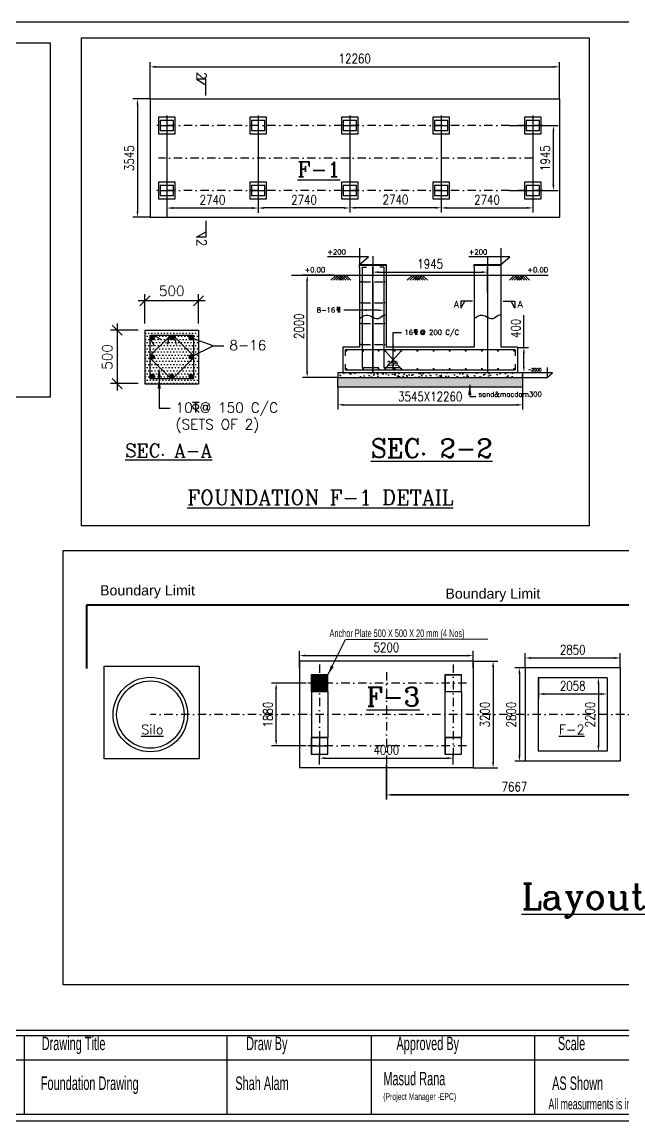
# Model space of a CAD drawing. Extents: x 669960 to 811714, y 144588 to 177507.
# Drawn here: x 713110 to 731109, y 144588 to 177507 of the extents above; entities that cross this region are included whole.
import ezdxf

# ---------------------------------------------------------------- set-up
doc = ezdxf.new("R2010")
doc.units = 0
doc.header["$LTSCALE"] = 500
doc.header["$MEASUREMENT"] = 0
doc.header["$PDMODE"] = 2
doc.linetypes.add('DASHDOT', pattern=[1, 0.5, -0.25, 0, -0.25])
doc.linetypes.add('HIDDEN', pattern=[0.375, 0.25, -0.125])
doc.layers.get('0').update_dxf_attribs({"linetype": 'CONTINUOUS'})
doc.layers.get('DEFPOINTS').update_dxf_attribs({"linetype": 'CONTINUOUS'})
for name, color, linetype in [('1', 1, 'CONTINUOUS'), ('D', 3, 'CONTINUOUS'), ('H', 5, 'HIDDEN'), ('L', 4, 'CONTINUOUS')]:
    doc.layers.add(name, color=color, linetype=linetype)
doc.layers.add('2粗实线', color=7, linetype='CONTINUOUS', lineweight=35)
doc.styles.add('AE', font='arial.ttf', dxfattribs={"height": 6})
doc.styles.add('COMPLEX', font='COMPLEX.shx', dxfattribs={"height": 500})
doc.styles.add('HOLTEC', font='bgothl.ttf', dxfattribs={"width": 0.8})
doc.styles.add('SIMPLEX', font='SIMPLEX.shx', dxfattribs={"height": 300})
doc.styles.add('TH_GBDIM', font='romans.shx', dxfattribs={"width": 0.8, "bigfont": 'gbcbig.shx'})
doc.dimstyles.get("Standard").update_dxf_attribs({"dimtxt": 0.18, "dimasz": 0.18, "dimexe": 0.18, "dimexo": 0.0625, "dimgap": 0.09, "dimtad": 0, "dimtih": 1, "dimtoh": 1, "dimdec": 4, "dimzin": 0, "dimdsep": 46, "dimtxsty": 'Standard', "dimcen": 0.09, "dimadec": 0, "dimazin": 0, "dimtfac": 1, "dimtdec": 4, "dimtofl": 0, "dimtmove": 0, "dimatfit": 3, "dimfxl": 1, "dimtolj": 1, "dimtzin": 0, "dimarcsym": 0})
doc.dimstyles.new('TH_GBDIM', dxfattribs={"dimscale": 70, "dimtxt": 4, "dimasz": 2.5, "dimexe": 2, "dimexo": 0, "dimgap": 1.5, "dimtad": 1, "dimdec": 0, "dimzin": 4, "dimdsep": 46, "dimtxsty": 'TH_GBDIM', "dimcen": 2.5, "dimclrd": 130, "dimclre": 130, "dimclrt": 2, "dimadec": 0, "dimazin": 0, "dimtfac": 0.714286, "dimtdec": 0, "dimtmove": 0, "dimatfit": 3, "dimfxl": 2, "dimtzin": 0, "dimlwd": -1, "dimlwe": -1, "dimarcsym": 0})

# ---------------------------------------------------------------- blocks, each defined once
blk = doc.blocks.new('*D79')
at = {"color": 130, "transparency": 16777216}
for p, q in [((721624, 157703), (720581, 157703)), ((720721, 155998), (720721, 157528)), ((721624, 155823), (720581, 155823))]:
    blk.add_line(p, q, dxfattribs=at)
for points in [[(720692, 157528), (720750, 157528), (720721, 157703)], [(720692, 155998), (720750, 155998), (720721, 155823)]]:
    blk.add_solid(points, dxfattribs=at)
at = {"layer": 'DEFPOINTS', "color": 0, "transparency": 16777216}
for p in [(720721, 157703), (721624, 157703), (721624, 155823)]:
    blk.add_point(p, dxfattribs=at)
at = {"color": 2, "transparency": 16777216, "insert": (720476, 156763), "char_height": 280, "attachment_point": 5, "rotation": 90, "style": 'TH_GBDIM'}
blk.add_mtext('{\\C1;1880}', dxfattribs=at)
blk = doc.blocks.new('*D80')
at = {"color": 130, "transparency": 16777216}
for p, q in [((722024, 155263), (722024, 155598)), ((722199, 155458), (725849, 155458)), ((726024, 155263), (726024, 155598))]:
    blk.add_line(p, q, dxfattribs=at)
for points in [[(722199, 155487), (722199, 155428), (722024, 155458)], [(725849, 155487), (725849, 155428), (726024, 155458)]]:
    blk.add_solid(points, dxfattribs=at)
at = {"layer": 'DEFPOINTS', "color": 0, "transparency": 16777216}
for p in [(726024, 155458), (722024, 155263), (726024, 155263)]:
    blk.add_point(p, dxfattribs=at)
at = {"color": 2, "transparency": 16777216, "insert": (724024, 155703), "char_height": 280, "attachment_point": 5, "style": 'TH_GBDIM'}
blk.add_mtext('{\\C1;4000}', dxfattribs=at)
blk = doc.blocks.new('*D81')
at = {"color": 130, "transparency": 16777216}
for p, q in [((721424, 158156), (721424, 158669)), ((721599, 158529), (726449, 158529)), ((726624, 158156), (726624, 158669))]:
    blk.add_line(p, q, dxfattribs=at)
for points in [[(721599, 158558), (721599, 158500), (721424, 158529)], [(726449, 158558), (726449, 158500), (726624, 158529)]]:
    blk.add_solid(points, dxfattribs=at)
at = {"layer": 'DEFPOINTS', "color": 0, "transparency": 16777216}
for p in [(726624, 158529), (721424, 158156), (726624, 158156)]:
    blk.add_point(p, dxfattribs=at)
at = {"color": 2, "transparency": 16777216, "insert": (724024, 158774), "char_height": 280, "attachment_point": 5, "style": 'TH_GBDIM'}
blk.add_mtext('{\\C1;5200}', dxfattribs=at)
blk = doc.blocks.new('*D82')
at = {"color": 130, "transparency": 16777216}
for p, q in [((726624, 158363), (727359, 158363)), ((727219, 158188), (727219, 155338)), ((726624, 155163), (727359, 155163))]:
    blk.add_line(p, q, dxfattribs=at)
for points in [[(727189, 158188), (727248, 158188), (727219, 158363)], [(727189, 155338), (727248, 155338), (727219, 155163)]]:
    blk.add_solid(points, dxfattribs=at)
at = {"layer": 'DEFPOINTS', "color": 0, "transparency": 16777216}
for p in [(726624, 158363), (726624, 155163), (727219, 155163)]:
    blk.add_point(p, dxfattribs=at)
at = {"color": 2, "transparency": 16777216, "insert": (726974, 156763), "char_height": 280, "attachment_point": 5, "rotation": 90, "style": 'TH_GBDIM'}
blk.add_mtext('{\\C1;3200}', dxfattribs=at)
blk = doc.blocks.new('*D83')
at = {"layer": '2粗实线', "color": 130, "transparency": 16777216}
for p, q in [((724024, 155263), (724024, 154217)), ((731691, 155263), (731691, 154217)), ((724199, 154357), (731516, 154357))]:
    blk.add_line(p, q, dxfattribs=at)
for points in [[(724199, 154387), (724199, 154328), (724024, 154357)], [(731516, 154387), (731516, 154328), (731691, 154357)]]:
    blk.add_solid(points, dxfattribs=at)
at = {"layer": 'DEFPOINTS', "color": 0, "transparency": 16777216}
for p in [(724024, 155263), (731691, 155263), (731691, 154357)]:
    blk.add_point(p, dxfattribs=at)
at = {"layer": '2粗实线', "color": 2, "transparency": 16777216, "insert": (727857, 154602), "char_height": 280, "attachment_point": 5, "style": 'TH_GBDIM'}
blk.add_mtext('{\\C1;7667}', dxfattribs=at)
blk = doc.blocks.new('TOR3')
at = {"layer": 'D', "color": 7}
for p, q in [((98, -17), (-102, -17)), ((-4, -317), (-4, -17)), ((97, -317), (-4, -226))]:
    blk.add_line(p, q, dxfattribs=at)
blk.add_circle((-4, -141), 85, dxfattribs=at)
blk = doc.blocks.new('*D97')
at = {"color": 130, "transparency": 16777216}
for p, q in [((723618, 170491), (723618, 169874)), ((727053, 170491), (727053, 169874)), ((723793, 170014), (726878, 170014))]:
    blk.add_line(p, q, dxfattribs=at)
for points in [[(723793, 170044), (723793, 169985), (723618, 170014)], [(726878, 170044), (726878, 169985), (727053, 170014)]]:
    blk.add_solid(points, dxfattribs=at)
at = {"layer": 'DEFPOINTS', "color": 0, "transparency": 16777216}
for p in [(723618, 170491), (727053, 170491), (727053, 170014)]:
    blk.add_point(p, dxfattribs=at)
at = {"color": 2, "transparency": 16777216, "insert": (725335, 170259), "char_height": 280, "attachment_point": 5, "style": 'TH_GBDIM'}
blk.add_mtext('{\\C1;1945}', dxfattribs=at)
blk = doc.blocks.new('*D98')
at = {"color": 130, "transparency": 16777216}
for p, q in [((722569, 166568), (722569, 165900)), ((728103, 166568), (728103, 165900)), ((722744, 166040), (727928, 166040))]:
    blk.add_line(p, q, dxfattribs=at)
for points in [[(722744, 166069), (722744, 166011), (722569, 166040)], [(727928, 166069), (727928, 166011), (728103, 166040)]]:
    blk.add_solid(points, dxfattribs=at)
at = {"layer": 'DEFPOINTS', "color": 0, "transparency": 16777216}
for p in [(722569, 166568), (728103, 166568), (728103, 166040)]:
    blk.add_point(p, dxfattribs=at)
at = {"color": 2, "transparency": 16777216, "insert": (725336, 166285), "char_height": 280, "attachment_point": 5, "style": 'TH_GBDIM'}
blk.add_mtext('{\\C1;3545X12260}', dxfattribs=at)
blk = doc.blocks.new('*D99')
at = {"layer": 'D', "color": 0, "lineweight": -2, "transparency": 16777216}
for p, q in [((716644, 169002), (716944, 169302)), ((716794, 168474), (716794, 169352)), ((718244, 169002), (718544, 169302)), ((718394, 168474), (718394, 169352)), ((718594, 169152), (716594, 169152))]:
    blk.add_line(p, q, dxfattribs=at)
at = {"layer": 'DEFPOINTS', "color": 0, "transparency": 16777216}
for p in [(716794, 169152), (716794, 168274), (718394, 168274)]:
    blk.add_point(p, dxfattribs=at)
at = {"layer": 'D', "color": 0, "transparency": 16777216, "insert": (717594, 169452), "char_height": 300, "attachment_point": 5, "style": 'SIMPLEX'}
blk.add_mtext('\\A1;500', dxfattribs=at)
blk = doc.blocks.new('*D100')
at = {"layer": 'D', "color": 0, "lineweight": -2, "transparency": 16777216}
for p, q in [((716594, 168274), (715763, 168274)), ((716113, 168124), (715813, 168424)), ((715963, 168474), (715963, 166474)), ((716594, 166674), (715763, 166674)), ((716113, 166524), (715813, 166824))]:
    blk.add_line(p, q, dxfattribs=at)
at = {"layer": 'DEFPOINTS', "color": 0, "transparency": 16777216}
for p in [(716794, 168274), (715963, 166674), (716794, 166674)]:
    blk.add_point(p, dxfattribs=at)
at = {"layer": 'D', "color": 0, "transparency": 16777216, "insert": (715663, 167474), "char_height": 300, "attachment_point": 5, "rotation": 90, "style": 'SIMPLEX'}
blk.add_mtext('\\A1;500', dxfattribs=at)
blk = doc.blocks.new('*D101')
at = {"color": 130, "transparency": 16777216}
for p, q in [((722435, 169924), (721511, 169924)), ((721651, 167037), (721651, 169749)), ((722568, 166862), (721511, 166862))]:
    blk.add_line(p, q, dxfattribs=at)
for points in [[(721622, 169749), (721680, 169749), (721651, 169924)], [(721622, 167037), (721680, 167037), (721651, 166862)]]:
    blk.add_solid(points, dxfattribs=at)
at = {"layer": 'DEFPOINTS', "color": 0, "transparency": 16777216}
for p in [(721651, 169924), (722435, 169924), (722568, 166862)]:
    blk.add_point(p, dxfattribs=at)
at = {"color": 2, "transparency": 16777216, "insert": (721406, 168393), "char_height": 280, "attachment_point": 5, "rotation": 90, "style": 'TH_GBDIM'}
blk.add_mtext('{\\C1;2000}', dxfattribs=at)
blk = doc.blocks.new('*D96')
at = {"color": 130, "transparency": 16777216}
for p, q in [((728140, 167762), (728140, 168723)), ((727953, 167762), (728280, 167762)), ((728140, 167187), (728140, 167587)), ((727953, 167012), (728280, 167012))]:
    blk.add_line(p, q, dxfattribs=at)
for points in [[(728111, 167587), (728170, 167587), (728140, 167762)], [(728111, 167187), (728170, 167187), (728140, 167012)]]:
    blk.add_solid(points, dxfattribs=at)
at = {"layer": 'DEFPOINTS', "color": 0, "transparency": 16777216}
for p in [(727953, 167762), (728140, 167762), (727953, 167012)]:
    blk.add_point(p, dxfattribs=at)
at = {"color": 2, "transparency": 16777216, "insert": (727895, 168330), "char_height": 280, "attachment_point": 5, "rotation": 90, "style": 'TH_GBDIM'}
blk.add_mtext('{\\C1;400}', dxfattribs=at)
blk = doc.blocks.new('*D102')
at = {"color": 130, "transparency": 16777216}
for p, q in [((727695, 174402), (729165, 174402)), ((729025, 172632), (729025, 174227)), ((727695, 172457), (729165, 172457))]:
    blk.add_line(p, q, dxfattribs=at)
for points in [[(728996, 174227), (729054, 174227), (729025, 174402)], [(728996, 172632), (729054, 172632), (729025, 172457)]]:
    blk.add_solid(points, dxfattribs=at)
at = {"layer": 'DEFPOINTS', "color": 0, "transparency": 16777216}
for p in [(727695, 174402), (729025, 174402), (727695, 172457)]:
    blk.add_point(p, dxfattribs=at)
at = {"color": 2, "transparency": 16777216, "insert": (728780, 173429), "char_height": 280, "attachment_point": 5, "rotation": 90, "style": 'TH_GBDIM'}
blk.add_mtext('{\\C1;1945}', dxfattribs=at)
blk = doc.blocks.new('*D103')
at = {"color": 130, "transparency": 16777216}
for p, q in [((725666, 172157), (725666, 171798)), ((725841, 171938), (728231, 171938)), ((728406, 172157), (728406, 171798))]:
    blk.add_line(p, q, dxfattribs=at)
for points in [[(725841, 171967), (725841, 171909), (725666, 171938)], [(728231, 171967), (728231, 171909), (728406, 171938)]]:
    blk.add_solid(points, dxfattribs=at)
at = {"layer": 'DEFPOINTS', "color": 0, "transparency": 16777216}
for p in [(725666, 172157), (728406, 172157), (728406, 171938)]:
    blk.add_point(p, dxfattribs=at)
at = {"color": 2, "transparency": 16777216, "insert": (727036, 172183), "char_height": 280, "attachment_point": 5, "style": 'TH_GBDIM'}
blk.add_mtext('{\\C1;2740}', dxfattribs=at)
blk = doc.blocks.new('*D104')
at = {"color": 130, "transparency": 16777216}
for p, q in [((722926, 172157), (722926, 171802)), ((725491, 171942), (723101, 171942)), ((725666, 172157), (725666, 171802))]:
    blk.add_line(p, q, dxfattribs=at)
for points in [[(723101, 171971), (723101, 171912), (722926, 171942)], [(725491, 171971), (725491, 171912), (725666, 171942)]]:
    blk.add_solid(points, dxfattribs=at)
at = {"layer": 'DEFPOINTS', "color": 0, "transparency": 16777216}
for p in [(722926, 172157), (722926, 171942), (725666, 172157)]:
    blk.add_point(p, dxfattribs=at)
at = {"color": 2, "transparency": 16777216, "insert": (724296, 172187), "char_height": 280, "attachment_point": 5, "style": 'TH_GBDIM'}
blk.add_mtext('{\\C1;2740}', dxfattribs=at)
blk = doc.blocks.new('*D105')
at = {"color": 130, "transparency": 16777216}
for p, q in [((720186, 172157), (720186, 171796)), ((722751, 171936), (720361, 171936)), ((722926, 172157), (722926, 171796))]:
    blk.add_line(p, q, dxfattribs=at)
for points in [[(720361, 171965), (720361, 171907), (720186, 171936)], [(722751, 171965), (722751, 171907), (722926, 171936)]]:
    blk.add_solid(points, dxfattribs=at)
at = {"layer": 'DEFPOINTS', "color": 0, "transparency": 16777216}
for p in [(720186, 172157), (720186, 171936), (722926, 172157)]:
    blk.add_point(p, dxfattribs=at)
at = {"color": 2, "transparency": 16777216, "insert": (721556, 172181), "char_height": 280, "attachment_point": 5, "style": 'TH_GBDIM'}
blk.add_mtext('{\\C1;2740}', dxfattribs=at)
blk = doc.blocks.new('*D106')
at = {"color": 130, "transparency": 16777216}
for p, q in [((717446, 172082), (717446, 171795)), ((720011, 171935), (717621, 171935)), ((720186, 172157), (720186, 171795))]:
    blk.add_line(p, q, dxfattribs=at)
for points in [[(717621, 171964), (717621, 171905), (717446, 171935)], [(720011, 171964), (720011, 171905), (720186, 171935)]]:
    blk.add_solid(points, dxfattribs=at)
at = {"layer": 'DEFPOINTS', "color": 0, "transparency": 16777216}
for p in [(717446, 172082), (717446, 171935), (720186, 172157)]:
    blk.add_point(p, dxfattribs=at)
at = {"color": 2, "transparency": 16777216, "insert": (718816, 172180), "char_height": 280, "attachment_point": 5, "style": 'TH_GBDIM'}
blk.add_mtext('{\\C1;2740}', dxfattribs=at)
blk = doc.blocks.new('*D107')
at = {"color": 130, "transparency": 16777216}
for p, q in [((716946, 175202), (716429, 175202)), ((716569, 175027), (716569, 171832)), ((716946, 171657), (716429, 171657))]:
    blk.add_line(p, q, dxfattribs=at)
for points in [[(716540, 175027), (716598, 175027), (716569, 175202)], [(716540, 171832), (716598, 171832), (716569, 171657)]]:
    blk.add_solid(points, dxfattribs=at)
at = {"layer": 'DEFPOINTS', "color": 0, "transparency": 16777216}
for p in [(716946, 175202), (716569, 171657), (716946, 171657)]:
    blk.add_point(p, dxfattribs=at)
at = {"color": 2, "transparency": 16777216, "insert": (716324, 173429), "char_height": 280, "attachment_point": 5, "rotation": 90, "style": 'TH_GBDIM'}
blk.add_mtext('{\\C1;3545}', dxfattribs=at)
blk = doc.blocks.new('*D108')
at = {"color": 130, "transparency": 16777216}
for p, q in [((716946, 175202), (716946, 176304)), ((717121, 176164), (729031, 176164)), ((729206, 175202), (729206, 176304))]:
    blk.add_line(p, q, dxfattribs=at)
for points in [[(717121, 176193), (717121, 176135), (716946, 176164)], [(729031, 176193), (729031, 176135), (729206, 176164)]]:
    blk.add_solid(points, dxfattribs=at)
at = {"layer": 'DEFPOINTS', "color": 0, "transparency": 16777216}
for p in [(729206, 176164), (716946, 175202), (729206, 175202)]:
    blk.add_point(p, dxfattribs=at)
at = {"color": 2, "transparency": 16777216, "insert": (723076, 176409), "char_height": 280, "attachment_point": 5, "style": 'TH_GBDIM'}
blk.add_mtext('{\\C1;12260}', dxfattribs=at)
blk = doc.blocks.new('*D109')
at = {"color": 130, "transparency": 16777216}
for p, q in [((728177, 158163), (728177, 158598)), ((728352, 158458), (730852, 158458)), ((731027, 158163), (731027, 158598))]:
    blk.add_line(p, q, dxfattribs=at)
for points in [[(728352, 158487), (728352, 158428), (728177, 158458)], [(730852, 158487), (730852, 158428), (731027, 158458)]]:
    blk.add_solid(points, dxfattribs=at)
at = {"layer": 'DEFPOINTS', "color": 0, "transparency": 16777216}
for p in [(731027, 158458), (728177, 158163), (731027, 158163)]:
    blk.add_point(p, dxfattribs=at)
at = {"color": 2, "transparency": 16777216, "insert": (729602, 158703), "char_height": 280, "attachment_point": 5, "style": 'TH_GBDIM'}
blk.add_mtext('{\\C1;2850}', dxfattribs=at)
blk = doc.blocks.new('*D110')
at = {"color": 130, "transparency": 16777216}
for p, q in [((728177, 158163), (727866, 158163)), ((728006, 157988), (728006, 155538)), ((728177, 155363), (727866, 155363))]:
    blk.add_line(p, q, dxfattribs=at)
for points in [[(727976, 157988), (728035, 157988), (728006, 158163)], [(727976, 155538), (728035, 155538), (728006, 155363)]]:
    blk.add_solid(points, dxfattribs=at)
at = {"layer": 'DEFPOINTS', "color": 0, "transparency": 16777216}
for p in [(728177, 158163), (728006, 155363), (728177, 155363)]:
    blk.add_point(p, dxfattribs=at)
at = {"color": 2, "transparency": 16777216, "insert": (727761, 156763), "char_height": 280, "attachment_point": 5, "rotation": 90, "style": 'TH_GBDIM'}
blk.add_mtext('{\\C1;2800}', dxfattribs=at)
blk = doc.blocks.new('*D112')
at = {"color": 130, "transparency": 16777216}
for p, q in [((728573, 157863), (728573, 157239)), ((730631, 157863), (730631, 157239)), ((728748, 157379), (730456, 157379))]:
    blk.add_line(p, q, dxfattribs=at)
for points in [[(728748, 157408), (728748, 157350), (728573, 157379)], [(730456, 157408), (730456, 157350), (730631, 157379)]]:
    blk.add_solid(points, dxfattribs=at)
at = {"layer": 'DEFPOINTS', "color": 0, "transparency": 16777216}
for p in [(728573, 157863), (730631, 157863), (730631, 157379)]:
    blk.add_point(p, dxfattribs=at)
at = {"color": 2, "transparency": 16777216, "insert": (729602, 157624), "char_height": 280, "attachment_point": 5, "style": 'TH_GBDIM'}
blk.add_mtext('{\\C1;2058}', dxfattribs=at)
blk = doc.blocks.new('*D113')
at = {"color": 130, "transparency": 16777216}
for p, q in [((730631, 157863), (730232, 157863)), ((730372, 157688), (730372, 155838)), ((730631, 155663), (730232, 155663))]:
    blk.add_line(p, q, dxfattribs=at)
for points in [[(730342, 157688), (730401, 157688), (730372, 157863)], [(730342, 155838), (730401, 155838), (730372, 155663)]]:
    blk.add_solid(points, dxfattribs=at)
at = {"layer": 'DEFPOINTS', "color": 0, "transparency": 16777216}
for p in [(730631, 157863), (730372, 155663), (730631, 155663)]:
    blk.add_point(p, dxfattribs=at)
at = {"color": 2, "transparency": 16777216, "insert": (730127, 156763), "char_height": 280, "attachment_point": 5, "rotation": 90, "style": 'TH_GBDIM'}
blk.add_mtext('{\\C1;2200}', dxfattribs=at)

msp = doc.modelspace()

# ---------------------------------------------------------------- hatches: boundary and pattern name
h = msp.add_hatch()
h.set_pattern_fill('ANSI31', color=256, scale=10)
h.set_pattern_definition([(45, (740836.9073, 170417.2483), (-0.88388348, 0.88388348), [])])
h.paths.add_polyline_path([(741315.56, 170433.17), (740515.56, 170433.17), (740515.56, 170413.17), (741315.56, 170413.17)])
h.paths.add_polyline_path([(745515.56, 170433.17), (744715.56, 170433.17), (744715.56, 170413.17), (745515.56, 170413.17)])
h.paths.add_polyline_path([(727452.7, 170239.07), (726652.7, 170239.07), (726652.7, 170219.07), (727452.7, 170219.07)])
h.paths.add_polyline_path([(724017.73, 170239.07), (723217.73, 170239.07), (723217.73, 170219.07), (724017.73, 170219.07)])
h = msp.add_hatch()
h.set_pattern_fill('AR-SAND', color=256, scale=25)
h.set_pattern_definition([(37.5, (575836.983, 121508.057), (-1.574834, 48.170594), [0, -38, 0, -42.5, 0, -40.625]), (7.5, (575836.98, 121508.06), (44.244418, 70.553652), [0, -20.5, 0, -34.25, 0, -13.125]), (327.5, (575806.233, 121508.057), (77.853547, 0.141476), [0, -12.5, 0, -45, 0, -58.75]), (317.5, (575806.23, 121508.06), (75.153165, 21.94189), [0, -6.25, 0, -29.5, 0, -33.75])])
h.paths.add_polyline_path([(728102.7, 166862.48), (722567.73, 166862.48), (722568.67, 166567.71), (728102.7, 166567.71)])
h = msp.add_hatch()
h.set_pattern_fill('ANSI31', color=256)
h.set_pattern_definition([(45, (0, 0), (-0.088388347648, 0.088388347648), [])])
h.paths.add_polyline_path([(722023.86, 157947.55), (721778.86, 157947.55), (721778.86, 157702.55), (722023.86, 157702.55)])
h.paths.add_polyline_path([(722268.86, 157947.55), (722023.86, 157947.55), (722023.86, 157702.55), (722268.86, 157702.55)])
h.paths.add_polyline_path([(722268.86, 157702.55), (722023.86, 157702.55), (722023.86, 157457.55), (722268.86, 157457.55)])
h.paths.add_polyline_path([(722023.86, 157702.55), (721778.86, 157702.55), (721778.86, 157457.55), (722023.86, 157457.55)])
at = {"layer": 'D'}
h = msp.add_hatch(dxfattribs=at)
h.set_pattern_fill('DOTS', color=256, scale=1500, style=0)
h.paths.add_polyline_path([(718243.74, 167442.88), (718243.74, 167504.58), (718239.04, 167509.28), (718202.21, 167490.65, -0.11757177), (718206.24, 167473.73, -1), (718131.24, 167473.73, -0.78959424), (718202.21, 167490.65), (718239.04, 167509.28), (717624.59, 168123.73), (717562.89, 168123.73), (716943.74, 167504.58), (716943.74, 167442.88), (717562.89, 166823.73), (717624.59, 166823.73)], flags=17)
h.paths.add_polyline_path([(718239.04, 167509.28), (718243.74, 167511.65), (718243.74, 168021.88), (718204.05, 168036.09, -0.84135343), (718131.24, 168048.73, -1), (718206.24, 168048.73, -0.08615759), (718204.05, 168036.09), (718243.74, 168021.88), (718243.74, 168123.73), (717624.59, 168123.73)], flags=17)
h.paths.add_polyline_path([(717562.89, 168123.73), (716943.74, 168123.73), (716943.74, 167504.58)], flags=17)
h.paths.add_polyline_path([(716943.74, 167442.88), (716943.74, 166823.73), (717562.89, 166823.73)], flags=16)
h.paths.add_polyline_path([(718243.74, 166823.73), (718243.74, 167442.88), (717624.59, 166823.73)], flags=17)
h.paths.add_polyline_path([(718393.74, 167587.5), (718243.74, 167511.65), (718243.74, 166823.73), (717217.92, 166823.73), (717217.92, 166673.73), (718393.74, 166673.73)])
h.paths.add_polyline_path([(718393.74, 167968.18), (718243.74, 168021.88), (718243.74, 167511.65), (718393.74, 167587.5)], flags=16)
h.paths.add_polyline_path([(718393.74, 168273.73), (716793.74, 168273.73), (716793.74, 166673.73), (717217.92, 166673.73), (717217.92, 166823.73), (716943.74, 166823.73), (716943.74, 168123.73), (718243.74, 168123.73), (718243.74, 168021.88), (718393.74, 167968.18)])
h = msp.add_hatch(dxfattribs=at)
h.set_pattern_fill('AR-CONC', color=256, scale=25, style=0)
h.set_pattern_definition([(50, (661847.2, 147594.9), (358.6301, -31.3761), [37.5, -412.5]), (355, (661847.2, 147594.9), (-69.3757, 376.096), [30, -330]), (100.4514, (661877.08, 147592.28), (289.2547, 344.7198), [31.87, -350.571]), (46.1842, (661847.2, 147694.9), (533.6205, -82.7595), [56.25, -618.75]), (96.6356, (661891.66, 147688), (467.3314, 487.059), [47.805, -525.8565]), (351.1842, (661847.2, 147694.9), (467.331, 487.0593), [45, -495]), (21, (661897.2, 147669.9), (298.4535, -201.3094), [37.5, -412.5]), (326, (661897.2, 147669.9), (121.6577, 362.575), [30, -330]), (71.4514, (661922.06, 147653.12), (420.1113, 161.2652), [31.87, -350.571]), (37.5, (661847.2, 147594.89), (6.07993, 166.44693), [0, -326, 0, -335, 0, -331.25]), (7.5, (661847.2, 147594.9), (131.53477, 197.20586), [0, -191, 0, -318.5, 0, -126.25]), (327.5, (661735.7, 147594.89), (266.91122, -11.27744), [0, -125, 0, -390, 0, -517.5]), (317.5, (661685.7, 147594.9), (291.5931, 50.0525), [0, -162.5, 0, -259, 0, -367.5])])
h.paths.add_polyline_path([(728102.7, 167012.48), (722567.73, 167012.48), (722567.73, 166862.48), (728102.7, 166862.48)])

# ---------------------------------------------------------------- linework, layer by layer
at = {"color": 1, "lineweight": 30}
for p, q in [((716945.55, 175202.17), (729205.55, 175202.17)), ((729205.55, 175202.17), (729205.55, 171656.72))]:
    msp.add_line(p, q, dxfattribs=at)
for p, q in [((716945.55, 175202.17), (716945.55, 171656.72)), ((717445.55, 174702.17), (717445.55, 171656.72)), ((717445.55, 174552.17), (717445.55, 174252.17)), ((720185.55, 174702.17), (720185.55, 172156.72)), ((720185.55, 174552.17), (720185.55, 174252.17)), ((722925.55, 174702.17), (722925.55, 172156.72)), ((722925.55, 174552.17), (722925.55, 174252.17)), ((725665.55, 174702.17), (725665.55, 172156.72)), ((725665.55, 174552.17), (725665.55, 174252.17)), ((728405.55, 174702.17), (728405.55, 172156.72)), ((728405.55, 174552.17), (728405.55, 174252.17)), ((717245.55, 174402.17), (717645.55, 174402.17)), ((722725.55, 174402.17), (723125.55, 174402.17)), ((725465.55, 174402.17), (725865.55, 174402.17)), ((728205.55, 174402.17), (728605.55, 174402.17)), ((717445.55, 172606.72), (717445.55, 172306.72)), ((720185.55, 172606.72), (720185.55, 172306.72)), ((722925.55, 172606.72), (722925.55, 172306.72)), ((725665.55, 172606.72), (725665.55, 172306.72)), ((717245.55, 172456.72), (717645.55, 172456.72)), ((719985.55, 172456.72), (720385.55, 172456.72)), ((722725.55, 172456.72), (723125.55, 172456.72)), ((725465.55, 172456.72), (725865.55, 172456.72)), ((716945.55, 171656.72), (729205.55, 171656.72)), ((723217.73, 170162.48), (723217.73, 170239.07)), ((723217.73, 170239.07), (724017.73, 170239.07)), ((723217.73, 170219.07), (724017.73, 170219.07)), ((724017.73, 170239.07), (724017.73, 170162.48)), ((726652.7, 170162.48), (726652.7, 170239.07)), ((726652.7, 170239.07), (727452.7, 170239.07)), ((726652.7, 170219.07), (727452.7, 170219.07)), ((727452.7, 170239.07), (727452.7, 170162.48)), ((721181.28, 169924.19), (724017.73, 169924.19)), ((722362.53, 169771.51), (722515.21, 169924.19)), ((722437.53, 169771.51), (722590.21, 169924.19)), ((722662.53, 169771.51), (722509.84, 169924.19)), ((722512.53, 169771.51), (722665.21, 169924.19)), ((722737.53, 169771.51), (722584.84, 169924.19)), ((722587.53, 169771.51), (722740.21, 169924.19)), ((722812.53, 169771.51), (722659.84, 169924.19)), ((722662.53, 169771.51), (722815.21, 169924.19)), ((722887.53, 169771.51), (722734.84, 169924.19)), ((722962.53, 169771.51), (722809.84, 169924.19)), ((723217.73, 170162.48), (723217.73, 167762.48)), ((723617.73, 167012.48), (723617.73, 170162.48)), ((724017.73, 170162.48), (724017.73, 167762.48)), ((724017.73, 169924.19), (727452.7, 169924.19)), ((724650.02, 169771.51), (724802.7, 169924.19)), ((724725.02, 169771.51), (724877.7, 169924.19)), ((724950.02, 169771.51), (724797.34, 169924.19)), ((724800.02, 169771.51), (724952.7, 169924.19)), ((725025.02, 169771.51), (724872.34, 169924.19)), ((724875.02, 169771.51), (725027.7, 169924.19)), ((725100.02, 169771.51), (724947.34, 169924.19)), ((724950.02, 169771.51), (725102.7, 169924.19)), ((725175.02, 169771.51), (725022.34, 169924.19)), ((725250.02, 169771.51), (725097.34, 169924.19)), ((726652.7, 170162.48), (726652.7, 167762.48)), ((727052.7, 169400.66), (727052.7, 170162.48)), ((727052.7, 170162.48), (727052.7, 167012.48)), ((727452.7, 170162.48), (727452.7, 167762.48)), ((727452.7, 169924.19), (728865.01, 169924.19)), ((727707.91, 169771.51), (727860.59, 169924.19)), ((727782.91, 169771.51), (727935.59, 169924.19)), ((728007.91, 169771.51), (727855.22, 169924.19)), ((727857.91, 169771.51), (728010.59, 169924.19)), ((728082.91, 169771.51), (727930.22, 169924.19)), ((727932.91, 169771.51), (728085.59, 169924.19)), ((728157.91, 169771.51), (728005.22, 169924.19)), ((728007.91, 169771.51), (728160.59, 169924.19)), ((728232.91, 169771.51), (728080.22, 169924.19)), ((728307.91, 169771.51), (728155.22, 169924.19)), ((723617.73, 169724.74), (723617.73, 167012.48)), ((716793.74, 168273.73), (716793.74, 166673.73)), ((716793.74, 168273.73), (718393.74, 168273.73)), ((718393.74, 168273.73), (718393.74, 166673.73)), ((723217.73, 167762.48), (722717.73, 167762.48)), ((722717.73, 167762.48), (722717.73, 167012.48)), ((726652.7, 167762.48), (724017.73, 167762.48)), ((727952.7, 167762.48), (727452.7, 167762.48)), ((727952.7, 167762.48), (727952.7, 167012.48)), ((722567.73, 167012.48), (728102.7, 167012.48)), ((722567.73, 167012.48), (722567.73, 166862.48)), ((728102.7, 167012.48), (728102.7, 166862.48)), ((716793.74, 166673.73), (718393.74, 166673.73)), ((722567.73, 166862.48), (728102.7, 166862.48)), ((728102.7, 166862.48), (728845.63, 166862.48)), ((721423.86, 158362.55), (721423.86, 155162.55)), ((726623.86, 158362.55), (721423.86, 158362.55)), ((726623.86, 158362.55), (726623.86, 155162.55)), ((731026.86, 158162.55), (728176.86, 158162.55)), ((728176.86, 158162.55), (728176.86, 155362.55)), ((731026.86, 158162.55), (731026.86, 155362.55)), ((728572.86, 157862.55), (728572.86, 155662.55)), ((730630.86, 157862.55), (728572.86, 157862.55)), ((730630.86, 157862.55), (730630.86, 155662.55)), ((722023.86, 156072.55), (722023.86, 155572.55)), ((721773.86, 155822.55), (722273.86, 155822.55)), ((730630.86, 155662.55), (728572.86, 155662.55)), ((726623.86, 155162.55), (721423.86, 155162.55)), ((731026.86, 155362.55), (728176.86, 155362.55)), ((693952.6, 147310.76), (748762.46, 147310.76)), ((693952.6, 147151.97), (748762.46, 147151.97)), ((713171.37, 147151.97), (713171.37, 144795.49)), ((719241.04, 147151.97), (719241.04, 144795.49)), ((723571.67, 147151.97), (723571.67, 144795.49)), ((728463.15, 147151.97), (728463.15, 144795.49)), ((693952.6, 146424.75), (748762.46, 146424.75)), ((693952.6, 144795.49), (748762.46, 144795.49))]:
    msp.add_line(p, q)
at = {"linetype": 'DASHDOT'}
for p, q in [((728705.55, 174402.17), (717145.55, 174402.17)), ((728405.55, 173429.45), (717195.55, 173429.45)), ((728705.55, 172456.72), (717145.55, 172456.72)), ((722023.86, 158262.55), (722023.86, 155262.55)), ((724023.86, 158035.28), (724023.86, 155262.55)), ((726023.86, 158262.55), (726023.86, 155262.55)), ((726423.86, 157702.55), (721623.86, 157702.55)), ((721623.86, 156762.55), (716954.93, 156762.55)), ((742650.86, 156762.55), (721623.86, 156762.55)), ((726423.86, 155822.55), (721623.86, 155822.55))]:
    msp.add_line(p, q, dxfattribs=at)
at = {"color": 1, "lineweight": 40}
for p, q in [((743450.86, 160035.28), (715045.32, 160035.28)), ((715045.32, 160035.28), (715045.32, 158142.64))]:
    msp.add_line(p, q, dxfattribs=at)
at = {"color": 3}
for p, q in [((721778.86, 157457.55), (721778.86, 156067.55)), ((722268.86, 157457.55), (722268.86, 156067.55)), ((725778.86, 156067.55), (725778.86, 157457.55)), ((726268.86, 157457.55), (726268.86, 156067.55))]:
    msp.add_line(p, q, dxfattribs=at)
at = {"color": 1}
msp.add_lwpolyline([(693111.77, 177507.35), (748762.46, 177507.35), (748762.46, 144588.05), (693111.77, 144588.05)], close=True, dxfattribs=at)
for points in [[(694118.9, 176886.11), (713951.35, 176886.11), (713951.35, 166269.22), (694118.9, 166269.22)], [(714891.44, 177030.23), (730097.5, 177030.23), (730097.5, 162411.13), (714891.44, 162411.13)], [(717195.55, 174152.17), (717695.55, 174152.17), (717695.55, 174652.17), (717195.55, 174652.17)], [(717245.55, 174252.17), (717645.55, 174252.17), (717645.55, 174552.17), (717245.55, 174552.17)], [(719935.55, 174152.17), (720435.55, 174152.17), (720435.55, 174652.17), (719935.55, 174652.17)], [(719985.55, 174252.17), (720385.55, 174252.17), (720385.55, 174552.17), (719985.55, 174552.17)], [(722675.55, 174152.17), (723175.55, 174152.17), (723175.55, 174652.17), (722675.55, 174652.17)], [(722725.55, 174252.17), (723125.55, 174252.17), (723125.55, 174552.17), (722725.55, 174552.17)], [(725415.55, 174152.17), (725915.55, 174152.17), (725915.55, 174652.17), (725415.55, 174652.17)], [(725465.55, 174252.17), (725865.55, 174252.17), (725865.55, 174552.17), (725465.55, 174552.17)], [(728155.55, 174152.17), (728655.55, 174152.17), (728655.55, 174652.17), (728155.55, 174652.17)], [(728205.55, 174252.17), (728605.55, 174252.17), (728605.55, 174552.17), (728205.55, 174552.17)], [(717195.55, 172206.72), (717695.55, 172206.72), (717695.55, 172706.72), (717195.55, 172706.72)], [(717245.55, 172306.72), (717645.55, 172306.72), (717645.55, 172606.72), (717245.55, 172606.72)], [(719935.55, 172206.72), (720435.55, 172206.72), (720435.55, 172706.72), (719935.55, 172706.72)], [(719985.55, 172306.72), (720385.55, 172306.72), (720385.55, 172606.72), (719985.55, 172606.72)], [(722675.55, 172206.72), (723175.55, 172206.72), (723175.55, 172706.72), (722675.55, 172706.72)], [(722725.55, 172306.72), (723125.55, 172306.72), (723125.55, 172606.72), (722725.55, 172606.72)], [(725415.55, 172206.72), (725915.55, 172206.72), (725915.55, 172706.72), (725415.55, 172706.72)], [(725465.55, 172306.72), (725865.55, 172306.72), (725865.55, 172606.72), (725465.55, 172606.72)], [(728155.55, 172206.72), (728655.55, 172206.72), (728655.55, 172706.72), (728155.55, 172706.72)], [(728205.55, 172306.72), (728605.55, 172306.72), (728605.55, 172606.72), (728205.55, 172606.72)], [(722568.67, 166862.48), (728102.7, 166862.48), (728102.7, 166567.71), (722568.67, 166567.71)], [(715573.98, 158212.64), (718416.98, 158212.64), (718416.98, 155433.75), (715573.98, 155433.75)]]:
    msp.add_lwpolyline(points, close=True)
at = {"linetype": 'ByBlock'}
msp.add_lwpolyline([(714343.28, 161679.86), (747521.33, 161679.86), (747521.33, 148663.9), (714343.28, 148663.9)], close=True, dxfattribs=at)
for radius in [1115.94, 1009.27]:
    msp.add_circle((716954.93, 156762.55), radius)
for points in [[(723217.73, 168628.53), (723299.31, 168684.3), (723482.92, 168809.81), (723759.55, 168526.65), (723903.76, 168740.99), (723991.95, 168730.98), (724017.73, 168728.05)], [(726652.7, 168628.53), (726734.28, 168684.3), (726917.89, 168809.81), (727194.52, 168526.65), (727338.73, 168740.99), (727426.92, 168730.98), (727452.7, 168728.05)]]:
    msp.add_open_spline(points, degree=3, knots=[0, 0, 0, 0, 269.55552477, 606.66868948, 788.56696561, 863.70498895, 863.70498895, 863.70498895, 863.70498895])
at = {"layer": '1'}
for p, q in [((718334.75, 175791.31), (718617.43, 175625.06)), ((718617.43, 175791.31), (718334.75, 175791.31)), ((718617.43, 175300.65), (718617.43, 175791.31)), ((718617.43, 171548.09), (718617.43, 171057.42)), ((718334.75, 171057.42), (718617.43, 171223.67)), ((718617.43, 171057.42), (718334.75, 171057.42)), ((723217.73, 170735.58), (723217.73, 170239.07)), ((727452.7, 170735.58), (727452.7, 170239.07)), ((723484.77, 170468.64), (722256.39, 170468.64)), ((723217.73, 170239.07), (723484.77, 170468.64)), ((727719.74, 170468.64), (726491.36, 170468.64)), ((727452.7, 170239.07), (727719.74, 170468.64)), ((723292.73, 170162.48), (723292.73, 167162.48)), ((723292.73, 170162.48), (723424.99, 170162.48)), ((723942.73, 170162.48), (723824.6, 170162.48)), ((723942.73, 170162.48), (723942.73, 167162.48)), ((726601.81, 169140.94), (726251.34, 169140.94)), ((726251.34, 168939.03), (726370.09, 169140.94)), ((726251.34, 169140.94), (726251.34, 168939.03)), ((727522.89, 169140.94), (727873.37, 169140.94)), ((727873.37, 168939.03), (727754.61, 169140.94)), ((727873.37, 169140.94), (727873.37, 168939.03)), ((716943.74, 168123.73), (716943.74, 166823.73)), ((716943.74, 168123.73), (718243.74, 168123.73)), ((717562.89, 168123.73), (716943.74, 167504.58)), ((716943.9, 168023.73), (717064.03, 167810.26)), ((717043.74, 168123.57), (717257.21, 168003.44)), ((717523.14, 168083.98), (717457.14, 167848.08)), ((717624.59, 168123.73), (718243.74, 167504.58)), ((717664.34, 168083.98), (717730.34, 167848.08)), ((718243.74, 168123.73), (718243.74, 166823.73)), ((727877.7, 167687.48), (722792.73, 167687.48)), ((722792.73, 167687.48), (722792.73, 167512.48)), ((727877.7, 167687.48), (727877.7, 167512.48)), ((717562.89, 166823.73), (716943.74, 167442.88)), ((717624.59, 166823.73), (718243.74, 167442.88)), ((722792.73, 167262.48), (722792.73, 167087.48)), ((727877.7, 167262.48), (727877.7, 167087.48)), ((722792.73, 167087.48), (727877.7, 167087.48)), ((723292.73, 167162.48), (723792.73, 167162.48)), ((723942.73, 167162.48), (724442.73, 167162.48)), ((728996.32, 167000.23), (728259.29, 167000.23)), ((728836.1, 167160.39), (728836.1, 166862.48)), ((728836.1, 166862.48), (728996.32, 167000.23)), ((716943.74, 166823.73), (718243.74, 166823.73))]:
    msp.add_line(p, q, dxfattribs=at)
for points, const_width in [([(723255.23, 169724.69, 1), (723280.23, 169724.69, 1)], 25), ([(723980.23, 169724.69, -1), (723955.23, 169724.69, -1)], 25), ([(723255.23, 169099.28, 1), (723280.23, 169099.28, 1)], 25), ([(723980.23, 169099.28, -1), (723955.23, 169099.28, -1)], 25), ([(723255.23, 168473.87, 1), (723280.23, 168473.87, 1)], 25), ([(723980.23, 168473.87, -1), (723955.23, 168473.87, -1)], 25), ([(716981.24, 168048.73, -1), (717056.24, 168048.73, -1)], 75), ([(717556.24, 168048.73, -1), (717631.24, 168048.73, -1)], 75), ([(718206.24, 168048.73, 1), (718131.24, 168048.73, 1)], 75), ([(722807.73, 167657.48, -1), (722837.73, 167657.48, -1)], 30), ([(723255.23, 167848.46, 1), (723280.23, 167848.46, 1)], 25), ([(723341.28, 167657.48, 1), (723311.28, 167657.48, 1)], 30), ([(723802.73, 167657.48, 1), (723772.73, 167657.48, 1)], 30), ([(723980.23, 167848.46, -1), (723955.23, 167848.46, -1)], 25), ([(724002.7, 167657.48, 1), (723972.7, 167657.48, 1)], 30), ([(724285.23, 167657.48, 1), (724255.23, 167657.48, 1)], 30), ([(724485.2, 167657.48, 1), (724455.2, 167657.48, 1)], 30), ([(724967.7, 167657.48, 1), (724937.7, 167657.48, 1)], 30), ([(725450.2, 167657.48, 1), (725420.2, 167657.48, 1)], 30), ([(725932.7, 167657.48, 1), (725902.7, 167657.48, 1)], 30), ([(726415.2, 167657.48, 1), (726385.2, 167657.48, 1)], 30), ([(726897.7, 167657.48, 1), (726867.7, 167657.48, 1)], 30), ([(727380.2, 167657.48, 1), (727350.2, 167657.48, 1)], 30), ([(727862.7, 167657.48, 1), (727832.7, 167657.48, 1)], 30), ([(716981.24, 167473.73, 1), (717056.24, 167473.73, 1)], 75), ([(718206.24, 167473.73, -1), (718131.24, 167473.73, -1)], 75), ([(716981.24, 166898.73, 1), (717056.24, 166898.73, 1)], 75), ([(717556.24, 166898.73, 1), (717631.24, 166898.73, 1)], 75), ([(718206.24, 166898.73, -1), (718131.24, 166898.73, -1)], 75), ([(722807.73, 167117.48, 1), (722837.73, 167117.48, 1)], 30), ([(723341.28, 167117.48, -1), (723311.28, 167117.48, -1)], 30), ([(723802.73, 167117.48, -1), (723772.73, 167117.48, -1)], 30), ([(724002.7, 167117.48, -1), (723972.7, 167117.48, -1)], 30), ([(724285.23, 167117.48, -1), (724255.23, 167117.48, -1)], 30), ([(724485.2, 167117.48, -1), (724455.2, 167117.48, -1)], 30), ([(724967.7, 167117.48, -1), (724937.7, 167117.48, -1)], 30), ([(725450.2, 167117.48, -1), (725420.2, 167117.48, -1)], 30), ([(725932.7, 167117.48, -1), (725902.7, 167117.48, -1)], 30), ([(726415.2, 167117.48, -1), (726385.2, 167117.48, -1)], 30), ([(726897.7, 167117.48, -1), (726867.7, 167117.48, -1)], 30), ([(727380.2, 167117.48, -1), (727350.2, 167117.48, -1)], 30), ([(727862.7, 167117.48, -1), (727832.7, 167117.48, -1)], 30)]:
    msp.add_lwpolyline(points, format="xyb", close=True, dxfattribs=dict(at, const_width=const_width))
at = {"layer": 'D'}
for p, q in [((723792.73, 168871.93), (722752.31, 168871.93)), ((718834.54, 167810.38), (718168.74, 168048.73)), ((724228.95, 168203.26), (724479.78, 168203.26)), ((724228.95, 167087.48), (724228.95, 168203.26)), ((718168.74, 167473.73), (718834.54, 167810.38)), ((718834.54, 167810.38), (719157.24, 167810.38)), ((723987.7, 167657.48), (724470.2, 167117.48)), ((723987.7, 167117.48), (724470.2, 167657.48)), ((717217.92, 166901.51), (717217.92, 165941.78)), ((717217.92, 165941.78), (717546.14, 165941.78)), ((722273.86, 157952.55), (722798.64, 159013.57)), ((722798.64, 159013.57), (727057.92, 159032.21))]:
    msp.add_line(p, q, dxfattribs=at)
for points in [[(721773.86, 157452.55), (722273.86, 157452.55), (722273.86, 157952.55), (721773.86, 157952.55)], [(721778.86, 157457.55), (722268.86, 157457.55), (722268.86, 157947.55), (721778.86, 157947.55)], [(725773.86, 157452.55), (726273.86, 157452.55), (726273.86, 157952.55), (725773.86, 157952.55)], [(725778.86, 157457.55), (726268.86, 157457.55), (726268.86, 157947.55), (725778.86, 157947.55)], [(721773.86, 155572.55), (722273.86, 155572.55), (722273.86, 156072.55), (721773.86, 156072.55)], [(721778.86, 155577.55), (722268.86, 155577.55), (722268.86, 156067.55), (721778.86, 156067.55)], [(725773.86, 155572.55), (726273.86, 155572.55), (726273.86, 156072.55), (725773.86, 156072.55)], [(725778.86, 155577.55), (726268.86, 155577.55), (726268.86, 156067.55), (725778.86, 156067.55)]]:
    msp.add_lwpolyline(points, close=True, dxfattribs=at)
for points in [[(723442.73, 168896.93), (723442.73, 168846.93), (723292.73, 168871.93)], [(723792.73, 168896.93), (723792.73, 168846.93), (723942.73, 168871.93)], [(724253.95, 167837.48), (724203.95, 167837.48), (724228.95, 167687.48)], [(724253.95, 167237.48), (724203.95, 167237.48), (724228.95, 167087.48)], [(717167.92, 166864.01), (717267.92, 166864.01), (717217.92, 167164.01)], [(717167.92, 166523.73), (717267.92, 166523.73), (717217.92, 166823.73)], [(722447.24, 158193.13), (722359.84, 158236.35), (722273.86, 157952.55)]]:
    msp.add_solid(points, dxfattribs=at)
at = {"layer": 'H', "ltscale": 2}
for p, q in [((723292.73, 169724.74), (723942.73, 169724.74)), ((723292.73, 169099.33), (723942.73, 169099.33)), ((723292.73, 168473.92), (723942.73, 168473.92)), ((723292.73, 167848.51), (723942.73, 167848.51))]:
    msp.add_line(p, q, dxfattribs=at)

# ---------------------------------------------------------------- block references
at = {"layer": 'D', "xscale": 0.5, "yscale": 0.5, "zscale": 0.5}
for p in [(722592.66, 168963.28), (724902.48, 168294.61)]:
    msp.add_blockref('TOR3', p, dxfattribs=at)
at = {"layer": 'D'}
msp.add_blockref('TOR3', (718315.95, 166124.48), dxfattribs=at)

# ---------------------------------------------------------------- texts
for s, height, style, p in [('%%UFOUNDATION F-1 DETAIL', 448, 'COMPLEX', (718056.56, 163044.05)), ('Boundary Limit  ', 305.1699, 'AE', (715446.81, 160331.39)), ('Boundary Limit  ', 305.1699, 'AE', (725788.56, 160233.03)), ('%%ULayout', 768, 'COMPLEX', (728068.25, 150934.39))]:
    msp.add_text(s, height=height, dxfattribs=dict(style=style)).set_placement(p)
at = {"layer": '1', "style": 'HOLTEC', "width": 0.607352}
for s, height, p in [('Anchor Plate 500 X 500 X 20 mm (4 Nos)', 226.3009, (722321.53, 159084.95)), ('Drawing Title', 402.9574, (713700.67, 146710.84)), ('Draw By', 402.957, (719823.91, 146710.84)), ('Approved By', 402.9574, (724324.6, 146710.84)), ('Scale', 402.957, (729158.76, 146710.84)), ('Foundation Drawing', 402.9574, (713673.7, 145518.58)), ('Shah Alam', 402.957, (719498.41, 145518.58)), ('Masud Rana ', 402.9574, (723932.54, 145657.02)), ('AS Shown', 402.957, (728985.48, 145518.58)), ('(Project Manager -EPC)', 201.4787, (723928.84, 145220.52)), ('All measurments is in Meter', 322.3659, (728876.78, 144937.74))]:
    msp.add_text(s, height=height, dxfattribs=at).set_placement(p)
at = {"layer": 'D', "style": 'SIMPLEX'}
for s, height, p in [('+200', 150, (722256.39, 170543.64)), ('+200', 150, (726491.36, 170543.64)), ('+0.00', 150, (721573.83, 170009.19)), ('+0.00', 150, (728247.56, 170009.19)), ('8-16', 150, (721937.11, 168804.03)), ('16  @ 200 C/C', 150, (724561.68, 168135.36)), ('8-16', 300, (719320.84, 167674.58)), ('250', 125, (724041.41, 167219.28)), ('-2000', 90, (728259.29, 167045.23)), ('sand&macdam300', 150, (726780.02, 166283.95)), ('10 @ 150 C/C', 300, (717709.94, 165805.98)), ('(SETS OF 2)', 300, (717709.94, 165305.98))]:
    msp.add_text(s, height=height, dxfattribs=at).set_placement(p)
at = {"layer": 'L', "color": 4, "style": 'COMPLEX'}
for p in [(718351.3, 176015.2), (718351.3, 171020.2)]:
    msp.add_text('2', height=280, rotation=270, dxfattribs=at).set_placement(p)
for s, height, p in [('%%UF-1', 451.584, (721365.17, 172864.9)), ('A', 200, (726040.71, 168950.85)), ('A', 200, (727950.66, 168950.85)), ('%%USEC. 2-2', 560, (723552.28, 164460.17)), ('%%USEC. A-A', 400, (716195.33, 164469.57)), ('%%UF-3', 564.48, (723426.86, 157018.46)), ('%%USilo', 282.24, (716681.93, 156173.48)), ('%%UF-2', 282.24, (729184.82, 156173.48))]:
    msp.add_text(s, height=height, dxfattribs=at).set_placement(p)

# ---------------------------------------------------------------- dimensions: what is measured, and where the dimension line sits
for base, p1, p2, text, picture, middle in [((729205.55, 176163.88), (716945.55, 175202.17), (729205.55, 175202.17), '{\\C1;<>}', '*D108', (723075.55, 176408.88)), ((717445.55, 171934.6), (720185.55, 172156.72), (717445.55, 172082.47), '{\\C1;<>}', '*D106', (718815.55, 172179.6)), ((720185.55, 171936.19), (722925.55, 172156.72), (720185.55, 172156.72), '{\\C1;<>}', '*D105', (721555.55, 172181.19)), ((722925.55, 171941.57), (725665.55, 172156.72), (722925.55, 172156.72), '{\\C1;<>}', '*D104', (724295.55, 172186.57)), ((728405.55, 171937.67), (725665.55, 172156.72), (728405.55, 172156.72), '{\\C1;<>}', '*D103', (727035.55, 172182.67)), ((727052.7, 170014.4), (723617.73, 170491.33), (727052.7, 170491.33), '{\\C1;1945}', '*D97', (725335.22, 170259.4)), ((728102.7, 166040.03), (722568.67, 166567.71), (728102.7, 166567.71), '{\\C1;3545X12260}', '*D98', (725335.68, 166285.03)), ((726623.86, 158529.22), (721423.86, 158155.54), (726623.86, 158155.54), '{\\C1;<>}', '*D81', (724023.86, 158774.22)), ((731026.86, 158457.52), (728176.86, 158162.55), (731026.86, 158162.55), '{\\C1;<>}', '*D109', (729601.86, 158702.52)), ((730630.86, 157379.12), (728572.86, 157862.55), (730630.86, 157862.55), '{\\C1;<>}', '*D112', (729601.86, 157624.12)), ((726023.86, 155457.57), (722023.86, 155262.55), (726023.86, 155262.55), '{\\C1;<>}', '*D80', (724023.86, 155702.57))]:
    dim = msp.add_linear_dim(base=base, p1=p1, p2=p2, text=text, dimstyle='TH_GBDIM')
    dim.commit()
    dim.dimension.update_dxf_attribs({"geometry": picture, "text_midpoint": middle})
for base, p1, p2, text, picture, middle in [((716569.15, 171656.72), (716945.55, 175202.17), (716945.55, 171656.72), '{\\C1;<>}', '*D107', (716324.15, 173429.45)), ((729025.09, 174402.17), (727695.42, 172456.72), (727695.42, 174402.17), '{\\C1;<>}', '*D102', (728780.09, 173429.45)), ((721651.23, 169924.19), (722567.73, 166862.48), (722434.86, 169924.19), '{\\C1;2000}', '*D101', (721406.23, 168393.34)), ((728140.4, 167762.48), (727952.7, 167012.48), (727952.7, 167762.48), '{\\C1;400}', '*D96', (727895.4, 168330.48)), ((727218.63, 155162.55), (726623.86, 158362.55), (726623.86, 155162.55), '{\\C1;<>}', '*D82', (726973.63, 156762.55)), ((728005.54, 155362.55), (728176.86, 158162.55), (728176.86, 155362.55), '{\\C1;<>}', '*D110', (727760.54, 156762.55)), ((720721.12, 157702.55), (721623.86, 155822.55), (721623.86, 157702.55), '{\\C1;<>}', '*D79', (720476.12, 156762.55)), ((730371.65, 155662.55), (730630.86, 157862.55), (730630.86, 155662.55), '{\\C1;<>}', '*D113', (730126.65, 156762.55))]:
    dim = msp.add_linear_dim(base=base, p1=p1, p2=p2, angle=90, text=text, dimstyle='TH_GBDIM')
    dim.commit()
    dim.dimension.update_dxf_attribs({"geometry": picture, "text_midpoint": middle})
at = {"layer": '2粗实线'}
dim = msp.add_linear_dim(base=(731690.86, 154357.4), p1=(724023.86, 155262.55), p2=(731690.86, 155262.55), text='{\\C1;<>}', dimstyle='TH_GBDIM', dxfattribs=at)
dim.commit()
dim.dimension.update_dxf_attribs({"geometry": '*D83', "text_midpoint": (727857.36, 154602.4)})
at = {"layer": 'D'}
dim = msp.add_linear_dim(base=(716793.74, 169151.68), p1=(718393.74, 168273.73), p2=(716793.74, 168273.73), text='500', dimstyle='Standard', override={"dimtxt": 300, "dimasz": 300, "dimexe": 200, "dimexo": 200, "dimgap": 150, "dimtad": 1, "dimtih": 0, "dimtoh": 0, "dimdec": 1, "dimtxsty": 'SIMPLEX', "dimtsz": 150, "dimcen": 50, "dimdle": 200, "dimtdec": 1, "dimtofl": 1}, dxfattribs=at)
dim.commit()
dim.dimension.update_dxf_attribs({"geometry": '*D99', "text_midpoint": (717593.74, 169451.68)})
dim = msp.add_linear_dim(base=(715962.64, 166673.73), p1=(716793.74, 168273.73), p2=(716793.74, 166673.73), angle=90, text='500', dimstyle='Standard', override={"dimtxt": 300, "dimasz": 300, "dimexe": 200, "dimexo": 200, "dimgap": 150, "dimtad": 1, "dimtih": 0, "dimtoh": 0, "dimdec": 1, "dimtxsty": 'SIMPLEX', "dimtsz": 150, "dimcen": 50, "dimdle": 200, "dimtdec": 1, "dimtofl": 1}, dxfattribs=at)
dim.commit()
dim.dimension.update_dxf_attribs({"geometry": '*D100', "text_midpoint": (715662.64, 167473.73)})

# ---------------------------------------------------------------- leaders
msp.add_leader([(726519.47, 166637.53), (726519.47, 166294.25), (726696.82, 166294.25)], dimstyle='Standard', override={"dimtxt": 300, "dimasz": 300, "dimexe": 200, "dimexo": 200, "dimgap": 150, "dimtad": 0, "dimtih": 0, "dimtoh": 0, "dimdec": 1, "dimtxsty": 'SIMPLEX', "dimtsz": 150, "dimcen": 50, "dimdle": 200, "dimtdec": 1, "dimtofl": 1}, dxfattribs=at)

doc.saveas('drawing.dxf')
